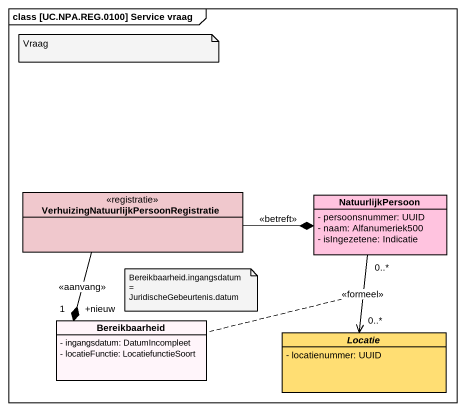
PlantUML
@startuml
mainframe class [UC.NPA.REG.0100] Service vraag
hide circle
hide empty members
skinparam classAttributeIconSize 0
class "VerhuizingNatuurlijkPersoonRegistratie" as VerhuizingNatuurlijkPersoonR <<registratie>> #F0C8CD
class NatuurlijkPersoon #FFC3DF {
  - persoonsnummer: UUID
  - naam: Alfanumeriek500
  - isIngezetene: Indicatie
}
class Bereikbaarheid #FFF5FA {
  - ingangsdatum: DatumIncompleet
  - locatieFunctie: LocatiefunctieSoort
}
abstract class Locatie #FFDE73 {
  - locatienummer: UUID
}
VerhuizingNatuurlijkPersoonR -right-* NatuurlijkPersoon : <<betreft>>
VerhuizingNatuurlijkPersoonR --* "+nieuw\n1" Bereikbaarheid : <<aanvang>>
NatuurlijkPersoon "0..*" --> "0..*" Locatie : <<formeel>>
(NatuurlijkPersoon, Locatie) .. Bereikbaarheid
note as N1
  Vraag
end note
note as N2
  Bereikbaarheid.ingangsdatum = JuridischeGebeurtenis.datum
end note
@enduml
